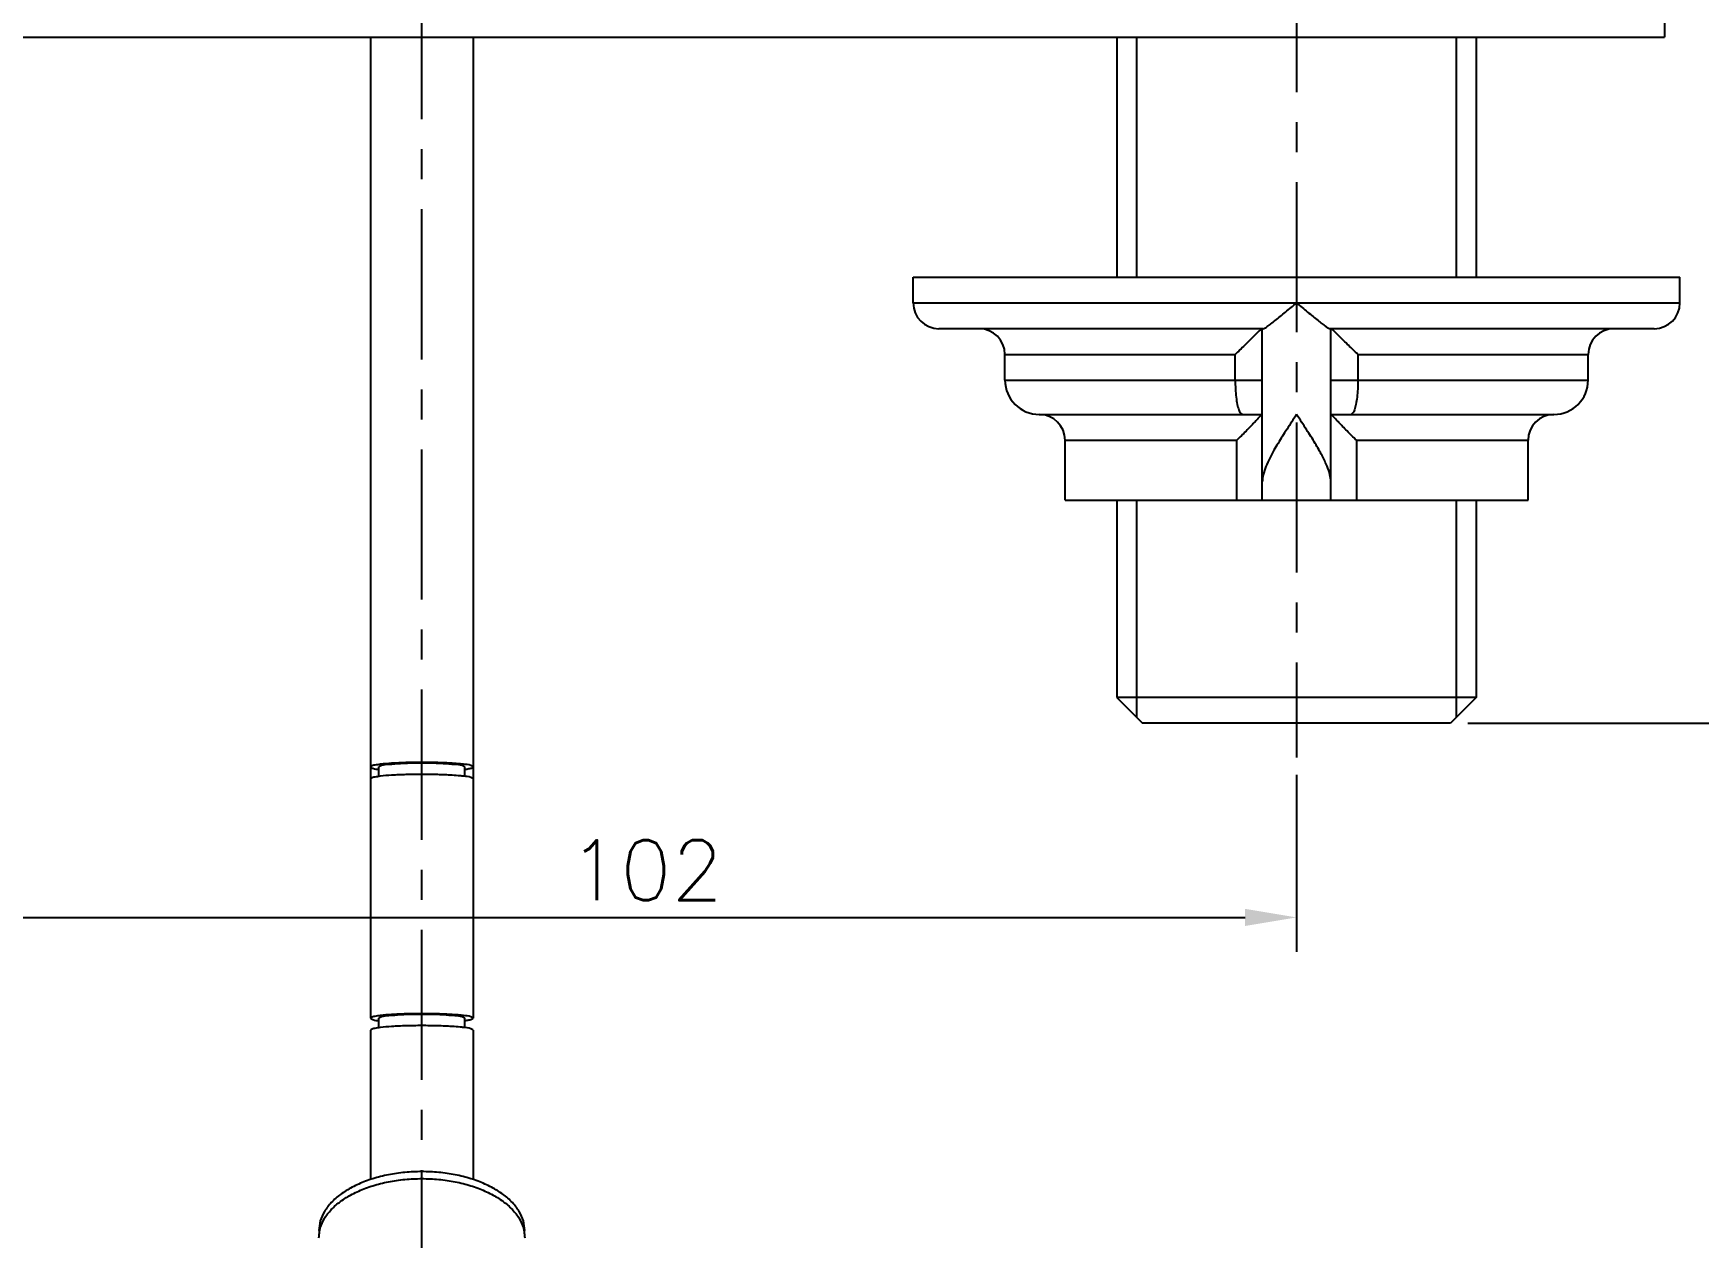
# Model space of a CAD drawing. Extents: x 7586 to 8180, y -5808 to -5388.
# Drawn here: x 7977.9 to 8075, y -5703.4 to -5633.2 of the extents above; entities that cross this region are included whole.
import ezdxf

# ---------------------------------------------------------------- set-up
doc = ezdxf.new("R2010")
doc.units = 0
doc.header["$LTSCALE"] = 7
doc.header["$MEASUREMENT"] = 0
doc.linetypes.add('CENTER', pattern=[2, 1.25, -0.25, 0.25, -0.25])
doc.layers.get('0').update_dxf_attribs({"color": 2, "linetype": 'CONTINUOUS'})
for name, color, linetype in [('CENTER', 1, 'CENTER'), ('CL', 1, 'CENTER'), ('DWG', 7, 'CONTINUOUS')]:
    doc.layers.add(name, color=color, linetype=linetype)
doc.styles.add('GHS', font='ROMANS.shx', dxfattribs={"bigfont": 'GHS.shx'})

msp = doc.modelspace()

# ---------------------------------------------------------------- linework, layer by layer
at = {"color": 7, "linetype": 'Continuous'}
msp.add_line((7928.155, -5633.454), (8073.041, -5633.454), dxfattribs=at)
at = {"layer": 'CENTER'}
msp.add_line((8051.597, -5627.913), (8051.597, -5675.454), dxfattribs=at)
at = {"layer": 'CENTER', "color": 0}
msp.add_line((8073.041, -5630.454), (8073.041, -5633.454), dxfattribs=at)
at = {"layer": 'CL'}
msp.add_line((8000.598, -5778.243), (8000.598, -5518.581), dxfattribs=at)
at = {"layer": 'DWG'}
for p, q in [((7997.598, -5633.453), (7997.598, -5678.997)), ((8003.598, -5633.453), (8003.598, -5678.997)), ((8041.12, -5633.467), (8041.12, -5647.454)), ((8062.075, -5633.466), (8062.075, -5647.454)), ((8029.247, -5648.954), (8029.247, -5647.454)), ((8029.247, -5647.454), (8073.947, -5647.454)), ((8073.947, -5648.954), (8073.947, -5647.454)), ((8029.247, -5648.954), (8073.947, -5648.954)), ((8049.639, -5650.454), (8030.747, -5650.454)), ((8049.597, -5660.454), (8049.597, -5650.454)), ((8072.447, -5650.454), (8053.555, -5650.454)), ((8053.597, -5660.454), (8053.597, -5650.454)), ((8034.597, -5653.454), (8034.597, -5651.954)), ((8034.597, -5651.954), (8048.018, -5651.954)), ((8048.018, -5653.454), (8048.018, -5651.954)), ((8055.176, -5651.954), (8055.176, -5653.454)), ((8055.176, -5651.954), (8068.597, -5651.954)), ((8068.597, -5653.454), (8068.597, -5651.954)), ((8034.597, -5653.454), (8049.597, -5653.454)), ((8053.597, -5653.454), (8068.597, -5653.454)), ((8036.597, -5655.454), (8049.597, -5655.454)), ((8053.597, -5655.454), (8066.597, -5655.454)), ((8038.097, -5660.454), (8038.097, -5656.954)), ((8038.097, -5656.954), (8048.113, -5656.954)), ((8048.113, -5660.454), (8048.113, -5656.954)), ((8055.081, -5656.954), (8055.081, -5660.454)), ((8055.081, -5656.954), (8065.097, -5656.954)), ((8065.097, -5660.454), (8065.097, -5656.954)), ((8038.097, -5660.454), (8065.097, -5660.454)), ((8041.12, -5660.454), (8041.12, -5671.954)), ((8062.075, -5660.454), (8062.075, -5671.954)), ((8041.12, -5671.954), (8042.62, -5673.454)), ((8062.075, -5671.954), (8041.12, -5671.954)), ((8062.075, -5671.954), (8060.575, -5673.454)), ((8060.575, -5673.454), (8042.62, -5673.454)), ((7998.098, -5676.551), (7998.098, -5675.998)), ((8003.098, -5676.551), (8003.098, -5675.998)), ((7997.598, -5676.695), (7997.598, -5690.642)), ((8003.598, -5676.695), (8003.598, -5690.642)), ((7998.098, -5691.196), (7998.098, -5690.642)), ((8003.098, -5691.196), (8003.098, -5690.642)), ((7997.598, -5691.339), (7997.598, -5700.047)), ((8003.598, -5691.339), (8003.598, -5700.047))]:
    msp.add_line(p, q, dxfattribs=at)
at = {"layer": 'DWG', "color": 2}
for p, q in [((8042.282, -5647.454), (8042.282, -5633.467)), ((8060.913, -5647.454), (8060.913, -5633.466)), ((8042.282, -5673.116), (8042.282, -5660.454)), ((8060.913, -5673.116), (8060.913, -5660.454)), ((8061.575, -5673.454), (8091.536, -5673.454)), ((8051.597, -5676.454), (8051.597, -5686.769)), ((7952.598, -5684.769), (8048.597, -5684.769))]:
    msp.add_line(p, q, dxfattribs=at)
at = {"layer": 'DWG'}
for centre, radius, start, end in [((8030.747, -5648.954), 1.5, 180, 270), ((8072.447, -5648.954), 1.5, 270, 0), ((8033.097, -5651.954), 1.5, 0, 90), ((8070.097, -5651.954), 1.5, 90, 180), ((8036.597, -5653.454), 2, 180, 270), ((8066.597, -5653.454), 2, 270, 0), ((8036.597, -5656.954), 1.5, 0, 90), ((8066.597, -5656.954), 1.5, 90, 180)]:
    msp.add_arc(centre, radius, start, end, dxfattribs=at)
for points in [[(8049.639, -5650.454), (8049.735, -5650.421), (8049.892, -5650.323), (8050.099, -5650.171), (8050.351, -5649.974), (8050.64, -5649.741), (8050.954, -5649.484), (8051.278, -5649.218), (8051.597, -5648.954)], [(8051.597, -5648.954), (8051.917, -5649.218), (8052.242, -5649.486), (8052.557, -5649.744), (8052.847, -5649.977), (8053.098, -5650.173), (8053.304, -5650.324), (8053.46, -5650.422), (8053.555, -5650.454)], [(8049.505, -5650.512), (8049.425, -5650.582), (8049.268, -5650.733), (8049.074, -5650.925), (8048.841, -5651.156), (8048.575, -5651.419), (8048.293, -5651.693), (8048.018, -5651.954)], [(8049.534, -5650.486), (8049.505, -5650.512)], [(8049.589, -5650.454), (8049.534, -5650.486)], [(8053.689, -5650.512), (8053.66, -5650.486), (8053.606, -5650.454)], [(8055.176, -5651.954), (8054.901, -5651.693), (8054.618, -5651.418), (8054.351, -5651.153), (8054.118, -5650.922), (8053.925, -5650.731), (8053.769, -5650.581), (8053.689, -5650.512)], [(8048.018, -5653.454), (8048.033, -5653.972), (8048.075, -5654.454), (8048.142, -5654.868), (8048.229, -5655.186), (8048.33, -5655.386), (8048.439, -5655.454)], [(8055.176, -5653.454), (8055.162, -5653.972), (8055.12, -5654.454), (8055.053, -5654.868), (8054.966, -5655.186), (8054.864, -5655.386), (8054.755, -5655.454)], [(8049.594, -5655.454), (8049.551, -5655.486), (8049.455, -5655.581), (8049.311, -5655.731), (8049.13, -5655.922), (8048.91, -5656.153), (8048.653, -5656.418), (8048.38, -5656.693), (8048.113, -5656.954)], [(8051.597, -5655.454), (8051.319, -5655.874), (8051.039, -5656.303), (8050.767, -5656.728), (8050.514, -5657.138), (8050.278, -5657.542), (8050.035, -5657.996), (8049.81, -5658.489), (8049.652, -5658.969), (8049.597, -5659.379)], [(8053.597, -5659.379), (8053.542, -5658.966), (8053.373, -5658.461), (8053.085, -5657.853), (8052.683, -5657.143), (8052.179, -5656.338), (8051.597, -5655.454)], [(8055.081, -5656.954), (8054.814, -5656.693), (8054.54, -5656.416), (8054.282, -5656.15), (8054.062, -5655.92), (8053.881, -5655.73), (8053.738, -5655.58), (8053.643, -5655.486), (8053.6, -5655.454)], [(7997.859, -5675.897), (7997.745, -5675.917), (7997.598, -5675.998)], [(7997.598, -5675.998), (7997.745, -5676.079), (7998.099, -5676.141)], [(8002.828, -5675.821), (8002.362, -5675.786), (8001.525, -5675.749), (8000.598, -5675.737), (7999.671, -5675.749), (7998.835, -5675.786), (7998.171, -5675.844), (7997.859, -5675.897)], [(8003.098, -5675.998), (8002.948, -5675.923), (8002.513, -5675.858), (8001.848, -5675.809), (8001.032, -5675.783), (8000.164, -5675.783), (7999.348, -5675.809), (7998.683, -5675.858), (7998.249, -5675.923), (7998.098, -5675.998)], [(8003.598, -5675.998), (8003.452, -5675.917), (8003.025, -5675.844), (8002.828, -5675.821)], [(8003.098, -5676.141), (8003.338, -5676.099)], [(8003.338, -5676.099), (8003.452, -5676.079), (8003.598, -5675.998)], [(7997.859, -5676.594), (7997.745, -5676.615), (7997.598, -5676.695)], [(8002.828, -5676.518), (8002.362, -5676.484), (8001.525, -5676.447), (8000.598, -5676.434), (7999.671, -5676.447), (7998.835, -5676.484), (7998.171, -5676.542), (7997.859, -5676.594)], [(8003.598, -5676.695), (8003.452, -5676.615), (8003.025, -5676.542), (8002.828, -5676.518)], [(7997.859, -5690.541), (7997.745, -5690.561), (7997.598, -5690.642)], [(7997.598, -5690.642), (7997.745, -5690.723), (7998.099, -5690.785)], [(8002.828, -5690.465), (8002.362, -5690.431), (8001.525, -5690.393), (8000.598, -5690.381), (7999.671, -5690.393), (7998.835, -5690.431), (7998.171, -5690.488), (7997.859, -5690.541)], [(8003.098, -5690.642), (8002.948, -5690.568), (8002.513, -5690.502), (8001.848, -5690.453), (8001.032, -5690.427), (8000.164, -5690.427), (7999.348, -5690.453), (7998.683, -5690.502), (7998.249, -5690.568), (7998.098, -5690.642)], [(8003.598, -5690.642), (8003.452, -5690.561), (8003.025, -5690.488), (8002.828, -5690.465)], [(8003.338, -5690.743), (8003.452, -5690.723), (8003.598, -5690.642)], [(7997.859, -5691.239), (7997.745, -5691.259), (7997.598, -5691.339)], [(8002.828, -5691.162), (8002.362, -5691.128), (8001.525, -5691.091), (8000.598, -5691.078), (7999.671, -5691.091), (7998.835, -5691.128), (7998.171, -5691.186), (7997.859, -5691.239)], [(8003.598, -5691.339), (8003.452, -5691.259), (8003.025, -5691.186), (8002.828, -5691.162)], [(8003.098, -5690.785), (8003.338, -5690.743)], [(8006.598, -5703.027), (8006.517, -5702.461), (8006.273, -5701.91), (8005.875, -5701.389), (8005.333, -5700.914), (8004.662, -5700.495), (8003.88, -5700.146), (8003.009, -5699.876), (8002.071, -5699.691), (8001.094, -5699.598), (8000.103, -5699.598), (7999.125, -5699.691), (7998.188, -5699.876), (7997.317, -5700.146), (7996.535, -5700.495), (7995.863, -5700.914), (7995.321, -5701.389), (7994.923, -5701.91), (7994.68, -5702.461), (7994.598, -5703.027)], [(7994.68, -5702.87), (7994.923, -5702.319), (7995.321, -5701.799), (7995.863, -5701.323), (7996.535, -5700.905), (7997.317, -5700.556), (7998.188, -5700.285), (7999.125, -5700.101), (8000.103, -5700.007), (8001.094, -5700.007), (8002.071, -5700.101), (8003.009, -5700.285), (8003.88, -5700.556), (8004.662, -5700.905), (8005.333, -5701.323), (8005.875, -5701.799), (8006.273, -5702.319), (8006.517, -5702.87)], [(7994.598, -5703.437), (7994.635, -5703.058)], [(7994.635, -5703.058), (7994.68, -5702.87)], [(8006.517, -5702.87), (8006.562, -5703.058)], [(8006.562, -5703.058), (8006.598, -5703.437)]]:
    msp.add_spline(points, degree=3, dxfattribs=at)
at = {"layer": 'DWG', "color": 2}
msp.add_solid([(8048.597, -5684.269), (8048.597, -5685.269), (8051.597, -5684.769)], dxfattribs=at)

# ---------------------------------------------------------------- texts
at = {"layer": 'DWG', "color": 2, "insert": (8013.656, -5682.019), "char_height": 3.5, "attachment_point": 5, "style": 'GHS'}
msp.add_mtext('102', dxfattribs=at)

doc.saveas('drawing.dxf')
